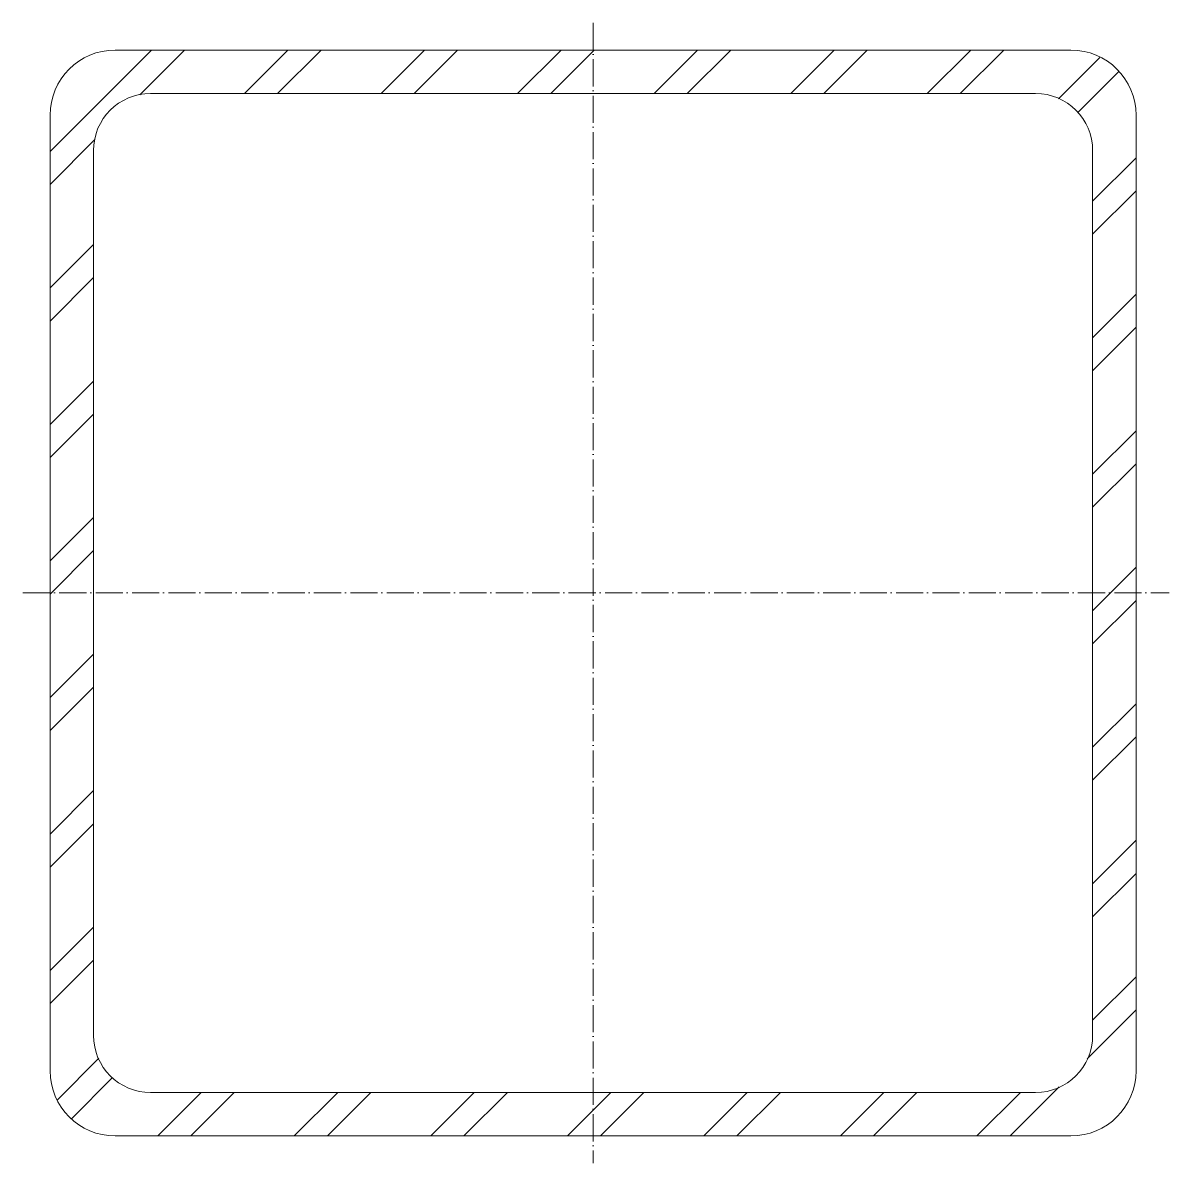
# Model space of a CAD drawing. Header units: metres. Extents: x -105 to 106, y -105 to 105.
import ezdxf

# ---------------------------------------------------------------- set-up
doc = ezdxf.new("R2010")
doc.units = ezdxf.units.M
doc.linetypes.add('MV_hartlijn_staal', pattern=[6.6, 5, -0.8, 0, -0.8])
doc.layers.add('A-DETL-GENF', color=92, linetype='Continuous', lineweight=18)

# ---------------------------------------------------------------- blocks, each defined once
blk = doc.blocks.new('28 Staalprofielen- koker SHS-2d - K200_8-3532336-00_0 Basismaterialen')
at = {"layer": 'A-DETL-GENF', "lineweight": 13}
h = blk.add_hatch(dxfattribs=at)
h.set_pattern_fill('FP_412', color=256, style=0, pattern_type=2)
h.set_pattern_definition([(45, (4220.222, 5935.38), (-12.57236, 12.57236), []), (45, (4220.222, 5954.43), (-12.57236, 12.57236), [])])
h.paths.add_polyline_path([(-88, -100), (88, -100), (91.11, -99.59), (94, -98.39), (96.49, -96.49), (98.39, -94), (99.59, -91.11), (100, -88), (100, 88), (99.59, 91.11), (98.39, 94), (96.49, 96.49), (94, 98.39), (91.02, 99.6), (88, 100), (-88, 100), (-91.11, 99.59), (-94, 98.39), (-96.49, 96.49), (-98.39, 94), (-99.59, 91.11), (-100, 88), (-100, -88), (-99.59, -91.11), (-98.39, -94), (-96.49, -96.49), (-94, -98.39), (-91.11, -99.59)])
h.paths.add_polyline_path([(81.5, -92), (-81.5, -92), (-84.22, -91.64), (-86.75, -90.59), (-88.92, -88.92), (-90.59, -86.75), (-91.64, -84.22), (-92, -81.5), (-92, 81.5), (-91.64, 84.22), (-90.59, 86.75), (-88.92, 88.92), (-86.75, 90.59), (-84.22, 91.64), (-81.5, 92), (81.5, 92), (84.22, 91.64), (86.75, 90.59), (88.92, 88.92), (90.59, 86.75), (91.64, 84.22), (92, 81.5), (92, -81.5), (91.64, -84.22), (90.59, -86.75), (88.92, -88.92), (86.75, -90.59), (84.22, -91.64)])
at = {"layer": 'A-DETL-GENF', "linetype": 'MV_hartlijn_staal', "lineweight": 13}
for p, q in [((0, 105), (0, -105)), ((-105, 0), (106.08, 0))]:
    blk.add_line(p, q, dxfattribs=at)
at = {"layer": 'A-DETL-GENF'}
for p, q in [((88, 100), (-88, 100)), ((-88, 100), (88, 100)), ((-81.5, 92), (81.5, 92)), ((-81.5, 92), (81.5, 92)), ((-100, 88), (-100, -88)), ((-100, -88), (-100, 88)), ((100, -88), (100, 88)), ((100, 88), (100, -88)), ((-92, -81.5), (-92, 81.5)), ((-92, -81.5), (-92, 81.5)), ((92, 81.5), (92, -81.5)), ((92, 81.5), (92, -81.5)), ((81.5, -92), (-81.5, -92)), ((81.5, -92), (-81.5, -92)), ((-88, -100), (88, -100)), ((88, -100), (-88, -100))]:
    blk.add_line(p, q, dxfattribs=at)
for centre, radius, start, end in [((-88, 88), 12, 90, 180), ((-88, 88), 12, 90, 180), ((88, 88), 12, 360, 90), ((88, 88), 12, 360, 90), ((-81.5, 81.5), 10.5, 90, 180), ((-81.5, 81.5), 10.5, 90, 180), ((81.5, 81.5), 10.5, 360, 90), ((81.5, 81.5), 10.5, 360, 90), ((-81.5, -81.5), 10.5, 180, 270), ((-81.5, -81.5), 10.5, 180, 270), ((81.5, -81.5), 10.5, 270, 360), ((81.5, -81.5), 10.5, 270, 360), ((-88, -88), 12, 180, 270), ((-88, -88), 12, 180, 270), ((88, -88), 12, 270, 0), ((88, -88), 12, 270, 0)]:
    blk.add_arc(centre, radius, start, end, dxfattribs=at)

msp = doc.modelspace()

# ---------------------------------------------------------------- block references
msp.add_blockref('28 Staalprofielen- koker SHS-2d - K200_8-3532336-00_0 Basismaterialen', (0, 0))

doc.saveas('drawing.dxf')
